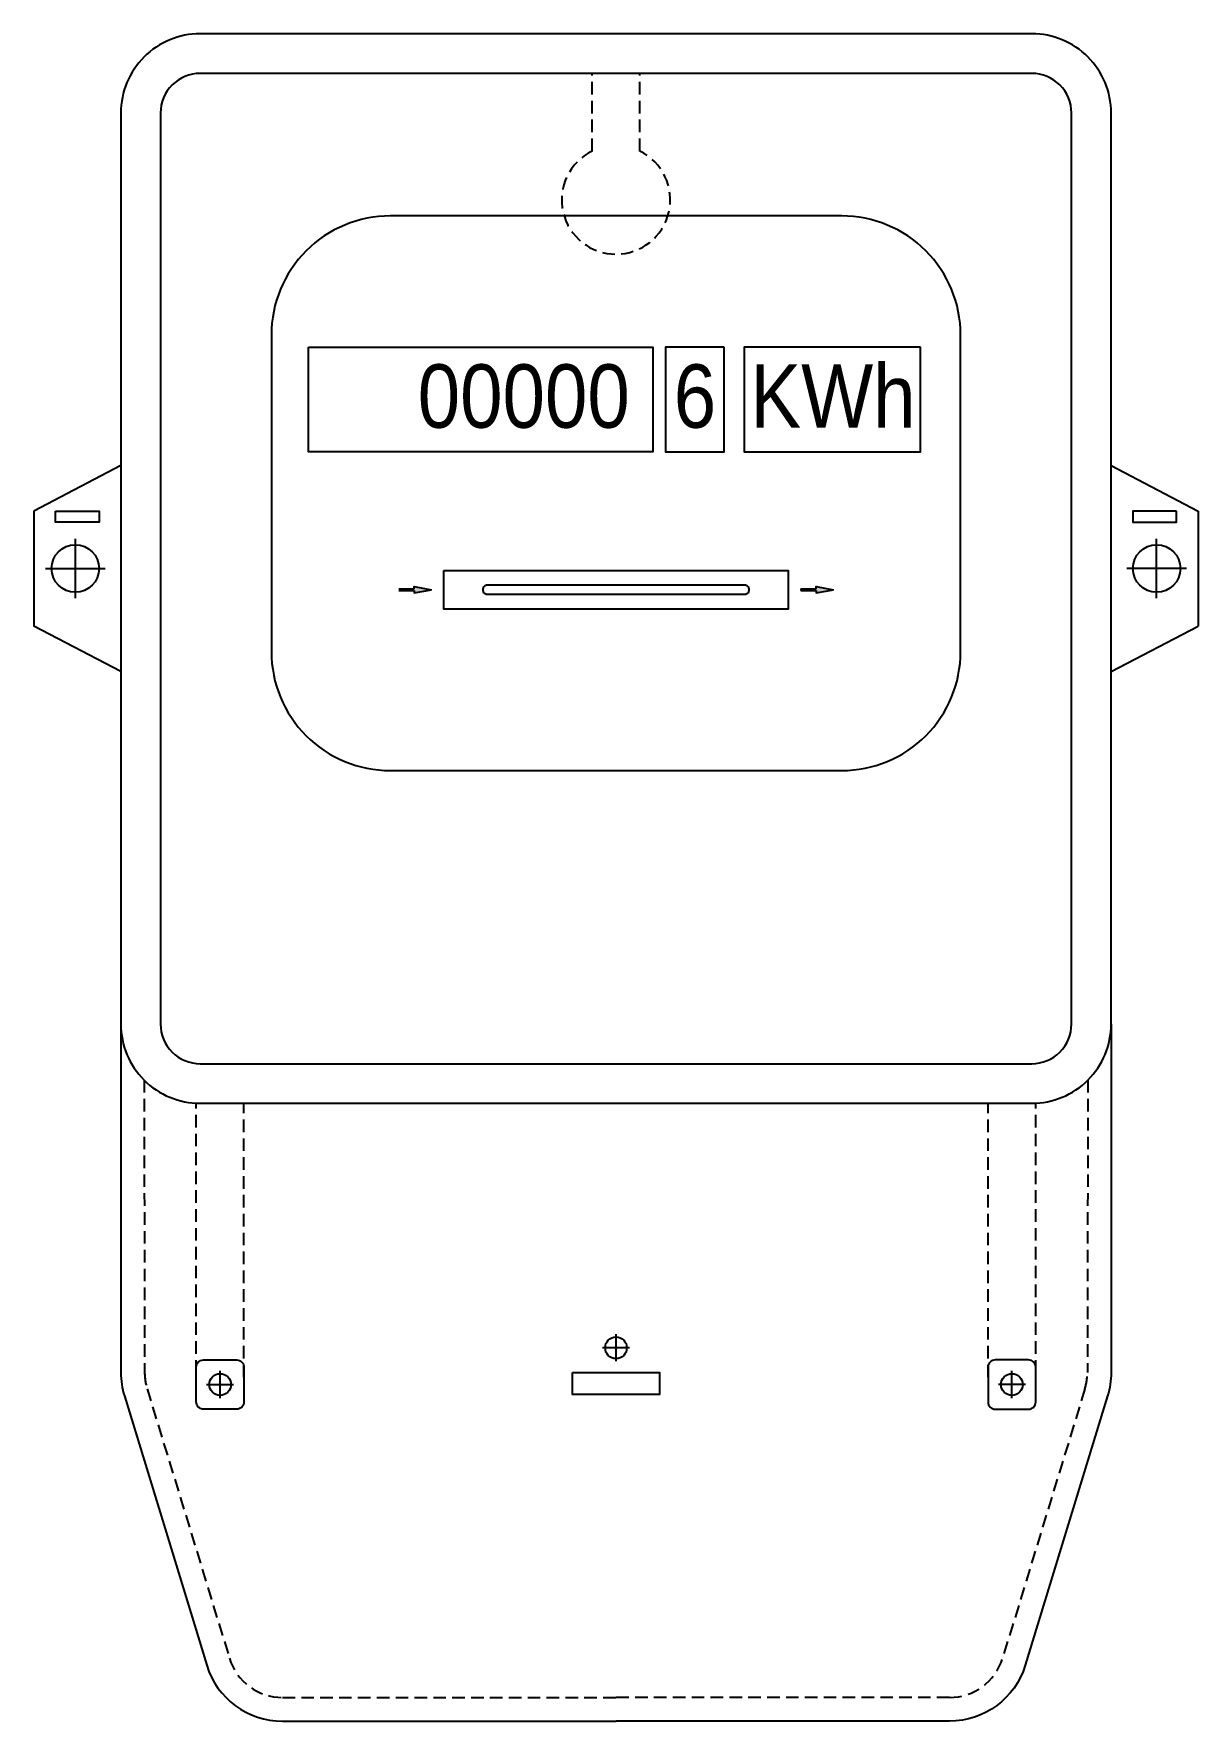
# Model space of a CAD drawing. Header units: millimetres. Extents: x 0 to 147, y 0 to 213.
import ezdxf

# ---------------------------------------------------------------- set-up
doc = ezdxf.new("R2010")
doc.units = ezdxf.units.MM
doc.linetypes.add('HIDDEN2', pattern=[4.7625, 3.175, -1.5875])
for name, color, linetype in [('DIM1', 11, 'Continuous'), ('TEXT', 7, 'Continuous'), ('THIET BI DIEN', 5, 'Continuous')]:
    doc.layers.add(name, color=color, linetype=linetype)
doc.styles.add('STYLE2', font='txt', dxfattribs={"width": 0.9})

# ---------------------------------------------------------------- blocks, each defined once
blk = doc.blocks.new('DK1P3')
at = {"layer": 'DIM1', "ltscale": 15}
for points in [[(-23.29, 142.82), (-25.48, 143.22), (-25.48, 142.92), (-27.41, 142.92), (-27.41, 142.72), (-25.48, 142.72), (-25.48, 142.42)], [(27.45, 142.82), (25.26, 143.22), (25.26, 142.92), (23.33, 142.92), (23.33, 142.72), (25.26, 142.72), (25.26, 142.42)]]:
    blk.add_hatch(color=256, dxfattribs=at).paths.add_polyline_path(points)
at = {"layer": 'DIM1'}
for p, q in [((-68.25, 141.75), (-68.25, 149.25)), ((68.25, 141.75), (68.25, 149.25)), ((-72, 145.5), (-64.5, 145.5)), ((72, 145.5), (64.5, 145.5)), ((1.71, 47.14), (-1.71, 47.14)), ((0, 45.43), (0, 48.85)), ((-49.98, 40.79), (-49.98, 44.21)), ((49.98, 40.79), (49.98, 44.21)), ((-51.69, 42.5), (-48.27, 42.5)), ((51.69, 42.5), (48.27, 42.5))]:
    blk.add_line(p, q, dxfattribs=at)
at = {"layer": 'DIM1', "ltscale": 15}
blk.add_line((23.33, 142.92), (23.33, 142.72), dxfattribs=at)
for points in [[(-38.82, 173.43), (4.63, 173.43), (4.63, 160.23), (-38.82, 160.23)], [(13.66, 173.43), (6.23, 173.43), (6.23, 160.23), (13.66, 160.23)], [(38.45, 173.43), (16.17, 173.43), (16.17, 160.23), (38.45, 160.23)], [(-21.75, 145.26), (21.75, 145.26), (21.75, 140.39), (-21.75, 140.39)]]:
    blk.add_lwpolyline(points, close=True, dxfattribs=at)
for points in [[(-27.41, 142.92), (-25.48, 142.92)], [(-27.41, 142.72), (-25.48, 142.72)], [(-25.48, 142.92), (-25.48, 143.22), (-23.29, 142.82)], [(-25.48, 142.72), (-25.48, 142.42), (-23.29, 142.82)], [(23.33, 142.92), (25.26, 142.92)], [(23.33, 142.72), (25.26, 142.72)], [(25.26, 142.92), (25.26, 143.22), (27.45, 142.82)], [(25.26, 142.72), (25.26, 142.42), (27.45, 142.82)]]:
    blk.add_lwpolyline(points, dxfattribs=at)
at = {"layer": 'THIET BI DIEN', "color": 250, "linetype": 'HIDDEN2', "ltscale": 0.5}
for p, q in [((-3, 198.19), (-3, 208)), ((3, 198.19), (3, 208)), ((-52.99, 44), (-52.99, 78)), ((-46.97, 43.41), (-46.97, 78)), ((46.97, 43.41), (46.97, 78)), ((52.99, 44), (52.99, 78))]:
    blk.add_line(p, q, dxfattribs=at)
at = {"layer": 'THIET BI DIEN'}
blk.add_lwpolyline([(-52.5, 78), (52.5, 78, 0.414214), (62.5, 88), (62.5, 203, 0.414214), (52.5, 213), (-52.5, 213, 0.414214), (-62.5, 203), (-62.5, 88, 0.414214)], format="xyb", close=True, dxfattribs=at)
at = {"layer": 'THIET BI DIEN', "color": 8, "ltscale": 15}
blk.add_lwpolyline([(-52.5, 83), (52.5, 83, 0.414214), (57.5, 88), (57.5, 203, 0.414214), (52.5, 208), (-52.5, 208, 0.414214), (-57.5, 203), (-57.5, 88, 0.414214)], format="xyb", close=True, dxfattribs=at)
at = {"layer": 'THIET BI DIEN', "ltscale": 15}
for points in [[(-28.5, 120), (28.5, 120, 0.414214), (43.5, 135), (43.5, 175, 0.414214), (28.5, 190), (-28.5, 190, 0.414214), (-43.5, 175), (-43.5, 135, 0.414214)], [(-16.25, 143.43), (16.25, 143.43, -0.414214), (16.75, 142.93), (16.75, 142.71, -0.414214), (16.25, 142.21), (-16.25, 142.21, -0.414214), (-16.75, 142.71), (-16.75, 142.93, -0.414214)]]:
    blk.add_lwpolyline(points, format="xyb", close=True, dxfattribs=at)
for points in [[(-62.5, 158.51), (-73.5, 152.76)], [(62.5, 158.51), (73.5, 152.76)], [(-73.5, 152.76), (-73.5, 138.24)], [(73.5, 152.76), (73.5, 138.24)], [(-62.5, 132.49), (-73.5, 138.24)], [(62.5, 132.49), (73.5, 138.24)]]:
    blk.add_lwpolyline(points, dxfattribs=at)
at = {"layer": 'THIET BI DIEN'}
for points in [[(-70.75, 152.76), (-65.25, 152.76), (-65.25, 151.37), (-70.75, 151.37)], [(70.75, 152.76), (65.25, 152.76), (65.25, 151.37), (70.75, 151.37)], [(-5.5, 44.04), (5.5, 44.04), (5.5, 41.26), (-5.5, 41.26)]]:
    blk.add_lwpolyline(points, close=True, dxfattribs=at)
for points in [[(-62.5, 88), (-62.5, 44, 0.07437), (-62.06, 41.07), (-51.66, 7.07, 0.329687), (-42.1, 0), (0, 0)], [(62.5, 88), (62.5, 44, -0.07437), (62.06, 41.07), (51.66, 7.07, -0.329687), (42.1, 0), (0, 0)]]:
    blk.add_lwpolyline(points, format="xyb", dxfattribs=at)
at = {"layer": 'THIET BI DIEN', "color": 250, "linetype": 'HIDDEN2', "ltscale": 0.5}
for points in [[(-59.57, 80.93), (-59.5, 44, 0.07437), (-59.19, 41.95), (-48.79, 7.95, 0.329687), (-42.1, 3), (0, 3)], [(59.57, 80.93), (59.5, 44, -0.07437), (59.19, 41.95), (48.79, 7.95, -0.329687), (42.1, 3), (0, 3)]]:
    blk.add_lwpolyline(points, format="xyb", dxfattribs=at)
at = {"layer": 'THIET BI DIEN', "ltscale": 15}
for points in [[(-50.83, 39.39), (-52.08, 39.39, -0.414214), (-52.99, 40.31), (-52.99, 44.69, -0.414214), (-52.08, 45.61), (-47.88, 45.61, -0.414214), (-46.97, 44.69), (-46.97, 43.41)], [(50.83, 39.39), (52.08, 39.39, 0.414214), (52.99, 40.31), (52.99, 44.69, 0.414214), (52.08, 45.61), (47.88, 45.61, 0.414214), (46.97, 44.69), (46.97, 43.41)], [(-46.97, 43.41), (-46.97, 40.31, -0.414214), (-47.88, 39.39), (-50.83, 39.39)], [(46.97, 43.41), (46.97, 40.31, 0.414214), (47.88, 39.39), (50.83, 39.39)]]:
    blk.add_lwpolyline(points, format="xyb", dxfattribs=at)
for centre, radius in [((-68.25, 145.5), 3), ((68.25, 145.5), 3), ((0, 47.14), 1.37), ((-49.98, 42.5), 1.37), ((49.98, 42.5), 1.37)]:
    blk.add_circle(centre, radius, dxfattribs=at)
at = {"layer": 'THIET BI DIEN', "color": 250, "linetype": 'HIDDEN2', "ltscale": 0.5}
blk.add_arc((0, 192.03), 6.85, 115.9608, 64.0392, dxfattribs=at)
at = {"layer": 'TEXT', "style": 'STYLE2', "width": 0.9}
for s, p in [('00000', (-25.03, 163.27)), ('6', (7.29, 163.27)), ('KWh', (16.95, 163.27))]:
    blk.add_text(s, height=8, dxfattribs=at).set_placement(p)

msp = doc.modelspace()

# ---------------------------------------------------------------- block references
msp.add_blockref('DK1P3', (73.5, 0))

doc.saveas('drawing.dxf')
